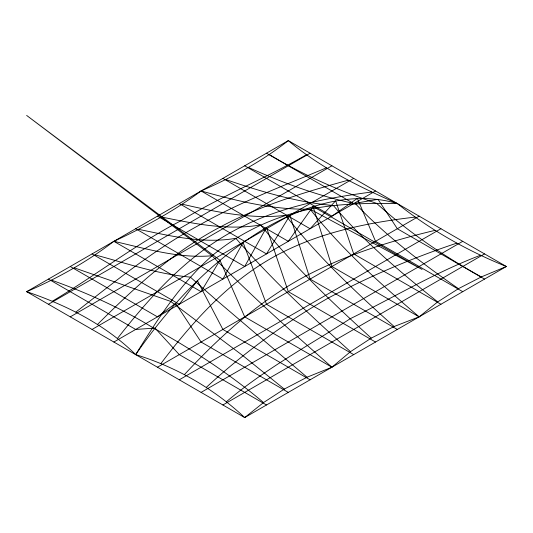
<?xml version="1.0" encoding="UTF-8"?>
<svg xmlns="http://www.w3.org/2000/svg" width="533" height="533" viewBox="0 0 533 533"><rect width="100%" height="100%" fill="white"/><g stroke="black" fill="none" stroke-linecap="round" stroke-linejoin="round"><path stroke-width="0.8" d="M219.942 260.251L201.088 291.678L113.869 241.322C87.132 261.836 57.551 278.346 26.65 291.678L244.694 417.566L506.35 266.5L288.306 140.612L26.65 291.678C66.632 305.202 105.401 324.69 135.675 354.625C176.196 366.99 213.773 388.584 244.694 417.566L263.542 402.555L284.296 389.077L307.035 377.231L331.912 367.21L350.487 351.673L371.248 338.122L394.114 326.516L419.131 316.855L437.72 301.898L458.453 288.673L481.286 276.94L506.35 266.5C467.294 250.757 430.251 229.876 397.325 203.559C358.842 186.723 320.613 167.862 288.306 140.612C261.843 161.539 231.895 177.462 201.088 190.967C174.051 211.035 144.37 227.191 113.869 241.322C146.082 248.585 178.688 258.758 212.081 255.747C240.276 232.328 274.175 216.411 310.059 209.116C338.801 203.566 368.15 203.013 397.325 203.559C352.766 190.288 305.529 205.218 266.5 227.444C213.553 258.745 170.387 304.283 135.675 354.625C157.521 319.094 180.594 283.596 212.081 255.747C250.084 294.936 291.025 331.093 331.912 367.21L244.694 316.855L219.942 260.251L26.65 115.434L212.081 255.747M313.058 206.498L288.306 241.322L201.088 190.967C236.612 200.801 272.909 210.042 310.059 209.116L422.076 269.438L313.058 206.498L331.912 266.5L419.131 316.855C380.289 283.603 341.873 249.357 310.059 209.116M160.926 363.506C194.425 319.247 232.968 276.774 283.449 251.796C324.497 231.342 369.935 222.328 415.174 217.098M117.493 338.428C151.692 294.642 190.221 252.116 240.809 227.178C281.631 206.757 326.809 197.79 371.741 192.02M184.485 374.532C220.022 336.13 259.558 300.639 305.989 275.901C346.57 254.654 390.569 240.989 434.981 230.376M97.592 324.37C134.709 287.26 173.931 251.21 220.782 226.712C260.844 205.332 304.516 192.246 348.089 180.214M206.331 387.351C243.434 353.093 284.449 323.105 328.281 298.034C369.516 276.314 412.502 257.892 456.728 243.168M226.418 401.735C264.401 369.409 308.52 345.757 350.188 318.734C393.607 297.561 435.148 272.403 480.466 255.274M75.913 312.058C115.947 280.718 155.656 248.438 200.681 224.366C240.776 201.754 283.976 185.651 326.309 167.868M52.327 301.225C95.767 275.428 135.768 244.207 180.707 220.889C221.155 196.104 265.374 178.522 306.375 154.763M48.456 304.27L310.106 153.204M70.256 316.855L331.912 165.79M92.062 329.447L353.719 178.382M113.869 342.033L375.525 190.967M157.475 367.21L419.131 216.145M179.281 379.802L440.938 228.737M201.088 392.388L462.744 241.322M222.894 404.98L484.544 253.915M161.399 216.971C193.939 223.627 227.451 230.789 260.677 224.899C293.823 266.1 332.226 302.591 371.248 338.122M138.627 229.357C170.473 235.859 203.226 244.067 235.839 238.291C271.124 278.939 310.592 315.636 350.487 351.673M182.246 204.192C216.072 211.981 250.796 219.463 285.668 215.345C317.555 256.34 355.524 291.964 394.114 326.516M95.114 254.881C126.574 263.322 157.721 274.209 190.341 277.12L216.072 299.806L307.035 377.231M225.799 179.548C260.75 191.487 296.428 202.287 333.385 205.518C364.119 241.769 400.649 272.403 437.72 301.898M74.353 267.866L170.68 301.405L242.988 355.738L284.296 389.077M51.588 280.178C86.739 292.637 120.864 308.081 152.704 327.568C191.8 349.182 229.417 373.64 263.542 402.555M248.511 167.469C282.956 182.892 318.541 196.057 355.538 203.839C386.312 236.139 421.876 263.322 458.453 288.673M269.332 154.57C303.09 174.951 339.328 190.941 376.704 203.399C408.345 232.175 443.996 256.146 481.286 276.94M266.5 153.204L353.719 203.559L378.024 199.322L397.325 228.737L484.544 279.092M244.694 165.79L331.912 216.145L357.376 198.403L375.525 241.322L462.744 291.678M222.894 178.382L310.106 228.737L335.63 200.801L353.719 253.915L440.938 304.27M179.281 203.559L266.5 253.915L289.919 215.412L310.106 279.092L397.325 329.447M157.475 216.145L244.694 266.5L266.5 227.444L288.306 291.678L375.525 342.033M135.675 228.737L222.894 279.092L243.081 242.455L266.5 304.27L353.719 354.625M92.062 253.915L179.281 304.27L197.37 280.625L222.894 329.447L310.106 379.802M70.256 266.5L157.475 316.855L175.624 303.33L201.088 342.033L288.306 392.388M48.456 279.092L135.675 329.447L154.976 328.095L179.281 354.625L266.5 404.98"/></g></svg>
